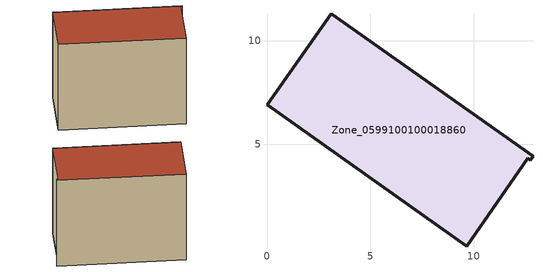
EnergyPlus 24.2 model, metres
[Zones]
Zone_0599100100018860
 floor ground (C_G): 12.62,4.31 9.66,0.07 0,6.89 3.11,11.3 12.88,4.4 12.75,4.22 z3.94
 wall outside (C_F): 12.88,4.4 3.11,11.3 0,6.89 9.66,0.07 12.62,4.31 12.75,4.22 12.88,4.4 z3.94:13.37
 roof outside (C_R): 12.75,4.22 12.88,4.4 3.11,11.3 0,6.89 9.66,0.07 12.62,4.31 z13.37
[BUILDING]
Pand.0599100100018860: North Axis=0; Terrain=City; Loads Convergence Tolerance Value=0.04; Temperature Convergence Tolerance Value=0.4; Solar Distribution=FullExterior; Maximum Number of Warmup Days=25; Minimum Number of Warmup Days=1
[Site:Location]
Rotterdam.The.Hague.AP_ZH_NLD Design_Conditions: Latitude=51.96; Longitude=4.45; Time Zone=1; Elevation=-4.5
[SITE:GROUNDTEMPERATURE:BUILDINGSURFACE]
18, 18, 18, 18, 18, 18, 18, 18, 18, 18, 18, 18
[MATERIAL] Thermal Absorptance=0.9; Solar Absorptance=0.7; Visible Absorptance=0.7
Name | Roughness | Thickness | Conductivity | Density | Specific Heat
G.TI.2015-2018 | MediumSmooth | 0.15 | 0.0428571 | 540 | 1210
F.TI.2015-2018 | Rough | 0.3 | 0.0666667 | 1920 | 840
R.TI.2015-2018 | MediumRough | 0.2 | 0.0333333 | 1500 | 1000
[CONSTRUCTION]
C_G: G.TI.2015-2018
C_F: F.TI.2015-2018
C_R: R.TI.2015-2018
[ZONE]
Zone_0599100100018860: Type=1; Multiplier=1; Ceiling Height=Autocalculate; Volume=Autocalculate; Floor Area=autocalculate; Part of Total Floor Area=Yes
[ZONEINFILTRATION:DESIGNFLOWRATE]
Infil_Zone_0599100100018860: Zone or ZoneList or Space or SpaceList=Zone_0599100100018860; Schedule=AlwaysOn; Design Flow Rate Calculation Method=Flow/Area; Flow Rate per Floor Area=0.0015; Constant Term Coefficient=1; Temperature Term Coefficient=0; Velocity Term Coefficient=0; Velocity Squared Term Coefficient=0
[HVACTEMPLATE:ZONE:IDEALLOADSAIRSYSTEM]
Zone_0599100100018860: Maximum Heating Supply Air Temperature=50; Minimum Cooling Supply Air Temperature=13; Maximum Heating Supply Air Humidity Ratio=0.0156; Minimum Cooling Supply Air Humidity Ratio=0.0077; Heating Limit=NoLimit; Cooling Limit=NoLimit; Dehumidification Control Type=ConstantSensibleHeatRatio; Cooling Sensible Heat Ratio=0.7; Dehumidification Setpoint=60; Humidification Control Type=None; Humidification Setpoint=30; Outdoor Air Method=None; Outdoor Air Flow Rate per Person=0.00944; Outdoor Air Flow Rate per Zone Floor Area=0; Outdoor Air Flow Rate per Zone=0; Demand Controlled Ventilation Type=None; Outdoor Air Economizer Type=NoEconomizer; Heat Recovery Type=None; Sensible Heat Recovery Effectiveness=0.7; Latent Heat Recovery Effectiveness=0.65
[ZONECONTROL:THERMOSTAT]
ThermostatControl_Zone_0599100100018860: Zone or ZoneList=Zone_0599100100018860; Control Type Schedule=DualSetpointControlType; Control 1=Thermostat_Zone_0599100100018860; Temperature Difference Between Cutout And Setpoint=0
[THERMOSTATSETPOINT:DUALSETPOINT]
Thermostat_Zone_0599100100018860: Heating Setpoint Temperature Schedule=HeatingSetpoint_Zone_0599100100018860; Cooling Setpoint Temperature Schedule=CoolingSetpoint_Zone_0599100100018860
[SCHEDULE:COMPACT]
HeatingSetpoint_Zone_0599100100018860: Through: 12/31, For: AllDays, Until: 24:00, 21
CoolingSetpoint_Zone_0599100100018860: Through: 12/31, For: AllDays, Until: 24:00, 24
DualSetpointControlType: Through: 12/31, For: AllDays, Until: 24:00, 4
AlwaysOn: Through: 12/31, For: AllDays, Until: 24:00, 1
